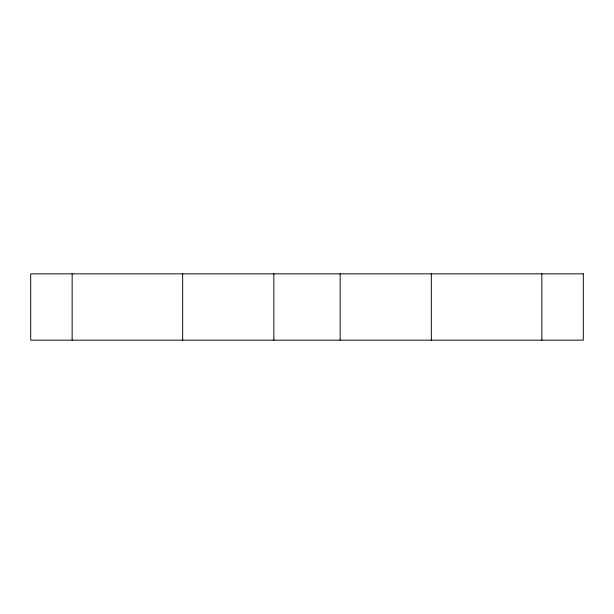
<?xml version="1.0" encoding="UTF-8"?>
<svg xmlns="http://www.w3.org/2000/svg" width="614" height="614" viewBox="0 0 614 614"><rect width="100%" height="100%" fill="white"/><g stroke="black" fill="none" stroke-linecap="round" stroke-linejoin="round"><path stroke-width="0.92" d="M541.855 273.844L541.855 340.156M431.335 273.844L431.335 340.156M340.156 273.844L340.156 340.156M273.844 273.844L273.844 340.156M182.665 273.844L182.665 340.156M72.145 273.844L72.145 340.156M583.3 273.844L30.7 273.844L30.7 340.156L583.3 340.156L583.3 273.844"/></g></svg>
